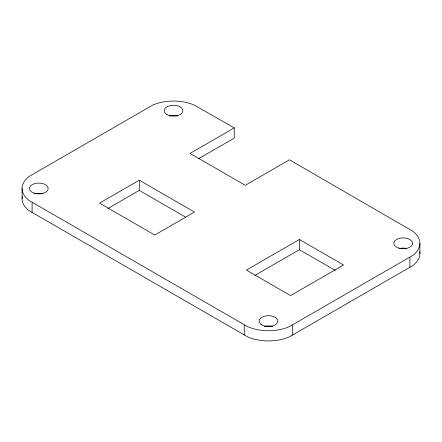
<?xml version="1.0" encoding="UTF-8"?>
<svg xmlns="http://www.w3.org/2000/svg" width="442" height="442" viewBox="0 0 442 442"><rect width="100%" height="100%" fill="white"/><g stroke="black" fill="none" stroke-linecap="round" stroke-linejoin="round"><path stroke-width="0.66" d="M234.249 127.92L194.436 105.163A34.366 19.84 0 0 0 152.595 105.163L29.2 176.408A34.366 19.84 0 0 0 29.2 200.563L247.564 326.632A34.366 19.84 0 0 0 289.405 326.632L412.8 255.393A34.366 19.84 0 0 0 412.8 231.238L289.466 159.794L245.293 185.297L190.082 153.418L234.249 127.92L234.249 138.119L198.436 158.794M22.266 196.74A34.366 19.84 0 0 0 29.2 210.762L247.564 336.837A34.366 19.84 0 0 0 289.405 336.837L412.8 265.592A34.366 19.84 0 0 0 419.734 251.57M139.285 180.198L99.533 203.149L154.744 235.028L194.497 212.072L139.285 180.198L139.285 190.397L185.59 217.132M107.837 208.552L139.285 190.397M299.405 239.487L246.398 270.09L290.571 295.593L343.572 264.99L299.405 239.487L299.405 249.691L254.736 275.476M299.405 249.691L335.218 270.366M419.9 243.315L419.9 253.515M409.905 257.299L409.905 267.498M292.703 324.964L292.703 335.163M244.26 324.964L244.26 335.163M32.095 202.469L32.095 212.668M22.1 188.485L22.1 198.685M34.647 193.834A9.37 5.409 0 0 1 42.94 193.834M264.338 326.445A9.37 5.409 0 0 1 272.631 326.445M399.618 248.514A9.37 5.409 0 0 1 406.789 248.514M169.369 116.053A9.37 5.409 0 0 1 177.662 116.053M34.111 193.171A9.37 5.409 0 0 0 48.167 188.485A9.37 5.409 0 0 0 34.111 183.8A9.37 5.409 0 0 0 34.111 193.171M261.857 324.92A9.37 5.409 0 0 0 277.532 322.494A9.37 5.409 0 0 0 266.056 315.87A9.37 5.409 0 0 0 261.857 324.92M398.518 248.001A9.37 5.409 0 0 0 412.574 243.315A9.37 5.409 0 0 0 398.518 238.63A9.37 5.409 0 0 0 398.518 248.001M166.888 114.528A9.37 5.409 0 0 0 182.568 112.102A9.37 5.409 0 0 0 171.093 105.478A9.37 5.409 0 0 0 166.888 114.528"/></g></svg>
